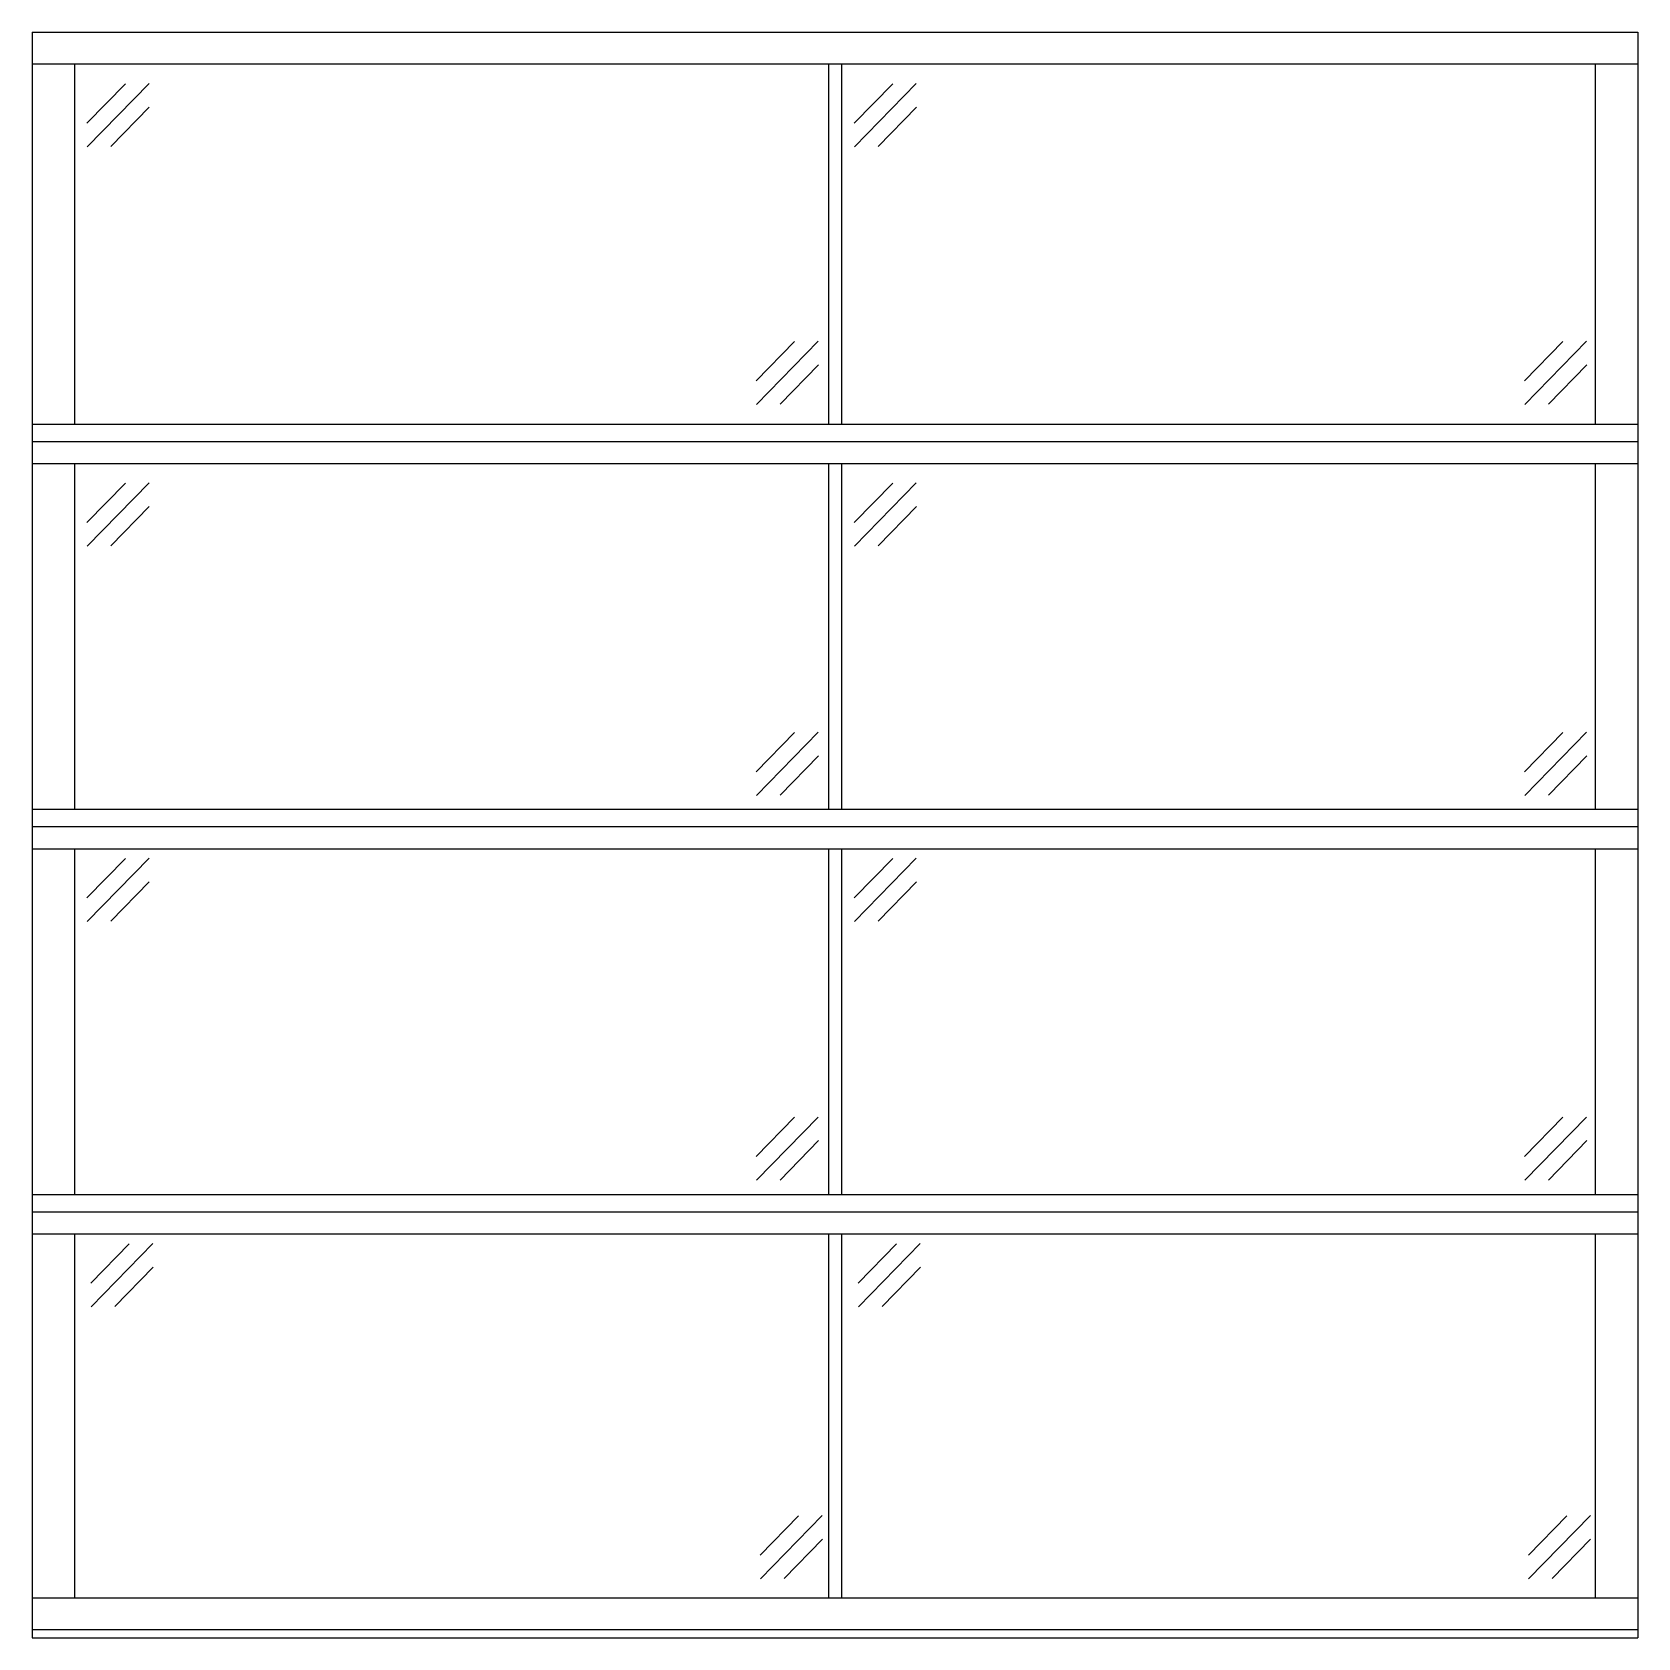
# Model space of a CAD drawing. Extents: x -11.3 to 84.7, y -11.4 to 84.6.
import ezdxf

# ---------------------------------------------------------------- set-up
doc = ezdxf.new("R2010")
doc.units = 0
doc.header["$LTSCALE"] = 0.5
doc.header["$MEASUREMENT"] = 0
doc.layers.get('0').update_dxf_attribs({"color": 9, "linetype": 'CONTINUOUS'})
doc.layers.add('OBJ', color=2, linetype='CONTINUOUS')

# ---------------------------------------------------------------- blocks, each defined once
blk = doc.blocks.new('GLASSMARK')
at = {"layer": 'OBJ'}
for p, q in [((-0.1164, -0.0299), (0.0269, 0.1171)), ((-0.1153, -0.1183), (0.1153, 0.1183)), ((-0.0269, -0.1171), (0.1164, 0.0299))]:
    blk.add_line(p, q, dxfattribs=at)

msp = doc.modelspace()

# ---------------------------------------------------------------- linework, layer by layer
at = {"color": 4}
for p, q in [((-11.319, 84.589), (-11.319, -11.411)), ((-11.319, 84.589), (84.681, 84.589)), ((84.681, 84.589), (84.681, -11.411)), ((-11.319, 82.689), (84.681, 82.689)), ((-8.794, 82.689), (-8.794, 61.155)), ((36.3, 82.689), (36.3, 61.155)), ((37.062, 82.689), (37.062, 61.155)), ((82.156, 61.155), (82.156, 82.689)), ((-11.319, 61.155), (84.681, 61.155)), ((-11.319, 60.119), (84.681, 60.119)), ((-11.319, 58.8), (84.681, 58.8)), ((-8.794, 58.8), (-8.794, 38.125)), ((36.3, 58.8), (36.3, 38.125)), ((37.062, 58.8), (37.062, 38.125)), ((82.156, 38.125), (82.156, 58.8)), ((-11.319, 38.125), (84.681, 38.125)), ((-11.319, 37.089), (84.681, 37.089)), ((-11.319, 35.77), (84.681, 35.77)), ((-8.794, 35.77), (-8.794, 15.095)), ((36.3, 35.77), (36.3, 15.095)), ((37.062, 35.77), (37.062, 15.095)), ((82.156, 15.095), (82.156, 35.77)), ((-11.319, 15.095), (84.681, 15.095)), ((-11.319, 14.059), (84.681, 14.059)), ((-11.319, 12.74), (84.681, 12.74)), ((-8.794, 12.74), (-8.794, -9.011)), ((36.3, 12.74), (36.3, -9.011)), ((37.062, 12.74), (37.062, -9.011)), ((82.156, -9.011), (82.156, 12.74)), ((-11.319, -9.011), (84.681, -9.011)), ((-11.319, -10.911), (84.681, -10.911))]:
    msp.add_line(p, q, dxfattribs=at)
msp.add_line((-11.319, -11.411), (84.681, -11.411))

# ---------------------------------------------------------------- block references
at = {"xscale": 16, "yscale": 16, "zscale": 16}
for p in [(-6.176, 79.633), (39.698, 79.633), (33.839, 64.227), (79.766, 64.227), (-6.176, 55.748), (39.698, 55.748), (33.839, 40.841), (79.766, 40.841), (-6.176, 33.313), (39.698, 33.313), (33.839, 17.837), (79.766, 17.837), (-5.947, 10.283), (39.927, 10.283), (34.068, -5.996), (79.995, -5.996)]:
    msp.add_blockref('GLASSMARK', p, dxfattribs=at)

doc.saveas('drawing.dxf')
